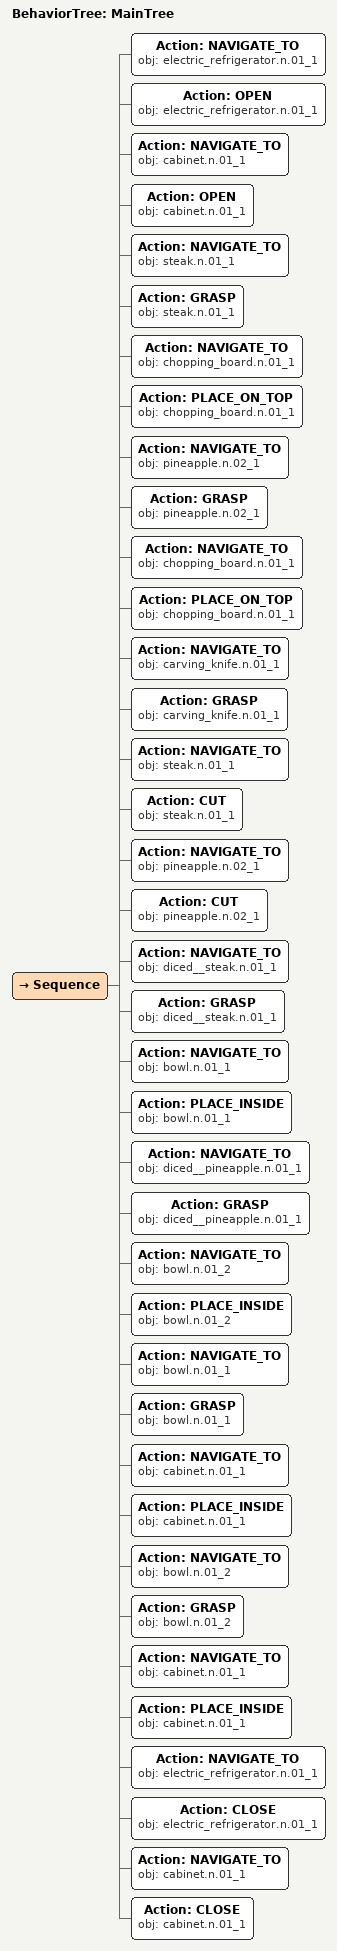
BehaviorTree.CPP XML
<root main_tree_to_execute="MainTree">
  <BehaviorTree ID="MainTree">
    <Sequence>
      <Action ID="NAVIGATE_TO" obj="electric_refrigerator.n.01_1"/>
      <Action ID="OPEN" obj="electric_refrigerator.n.01_1"/>
      <Action ID="NAVIGATE_TO" obj="cabinet.n.01_1"/>
      <Action ID="OPEN" obj="cabinet.n.01_1"/>
      <Action ID="NAVIGATE_TO" obj="steak.n.01_1"/>
      <Action ID="GRASP" obj="steak.n.01_1"/>
      <Action ID="NAVIGATE_TO" obj="chopping_board.n.01_1"/>
      <Action ID="PLACE_ON_TOP" obj="chopping_board.n.01_1"/>
      <Action ID="NAVIGATE_TO" obj="pineapple.n.02_1"/>
      <Action ID="GRASP" obj="pineapple.n.02_1"/>
      <Action ID="NAVIGATE_TO" obj="chopping_board.n.01_1"/>
      <Action ID="PLACE_ON_TOP" obj="chopping_board.n.01_1"/>
      <Action ID="NAVIGATE_TO" obj="carving_knife.n.01_1"/>
      <Action ID="GRASP" obj="carving_knife.n.01_1"/>
      <Action ID="NAVIGATE_TO" obj="steak.n.01_1"/>
      <Action ID="CUT" obj="steak.n.01_1"/>
      <Action ID="NAVIGATE_TO" obj="pineapple.n.02_1"/>
      <Action ID="CUT" obj="pineapple.n.02_1"/>
      <Action ID="NAVIGATE_TO" obj="diced__steak.n.01_1"/>
      <Action ID="GRASP" obj="diced__steak.n.01_1"/>
      <Action ID="NAVIGATE_TO" obj="bowl.n.01_1"/>
      <Action ID="PLACE_INSIDE" obj="bowl.n.01_1"/>
      <Action ID="NAVIGATE_TO" obj="diced__pineapple.n.01_1"/>
      <Action ID="GRASP" obj="diced__pineapple.n.01_1"/>
      <Action ID="NAVIGATE_TO" obj="bowl.n.01_2"/>
      <Action ID="PLACE_INSIDE" obj="bowl.n.01_2"/>
      <Action ID="NAVIGATE_TO" obj="bowl.n.01_1"/>
      <Action ID="GRASP" obj="bowl.n.01_1"/>
      <Action ID="NAVIGATE_TO" obj="cabinet.n.01_1"/>
      <Action ID="PLACE_INSIDE" obj="cabinet.n.01_1"/>
      <Action ID="NAVIGATE_TO" obj="bowl.n.01_2"/>
      <Action ID="GRASP" obj="bowl.n.01_2"/>
      <Action ID="NAVIGATE_TO" obj="cabinet.n.01_1"/>
      <Action ID="PLACE_INSIDE" obj="cabinet.n.01_1"/>
      <Action ID="NAVIGATE_TO" obj="electric_refrigerator.n.01_1"/>
      <Action ID="CLOSE" obj="electric_refrigerator.n.01_1"/>
      <Action ID="NAVIGATE_TO" obj="cabinet.n.01_1"/>
      <Action ID="CLOSE" obj="cabinet.n.01_1"/>
    </Sequence>
  </BehaviorTree>
</root>
